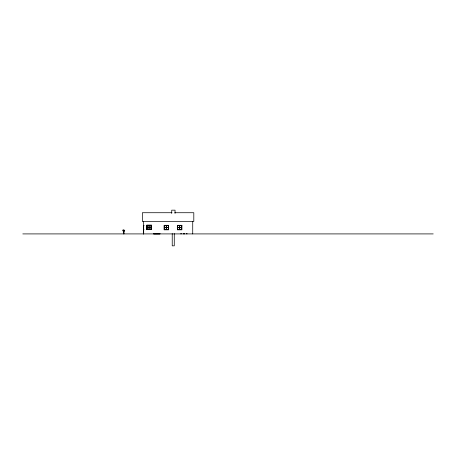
<?xml version="1.0" encoding="UTF-8"?>
<svg xmlns="http://www.w3.org/2000/svg" width="456" height="456" viewBox="0 0 456 456"><rect width="100%" height="100%" fill="white"/><g stroke="black" fill="none" stroke-linecap="round" stroke-linejoin="round"><path stroke-width="0.68" d="M153.786 233.854L159.862 233.911M171.952 212.724L142.352 212.724L142.352 221.479L193.806 221.479L193.806 212.724L174.773 212.724M143.389 225.526L143.982 225.526M147.009 225.526L151.096 225.526M168.31 225.612L164.394 225.612L164.394 229.528L168.31 229.528M143.389 225.674L143.355 226.022M143.355 227.002L143.355 227.344M147.094 227.316L151.01 227.316M147.094 227.396L151.01 227.396M164.394 227.527L168.31 227.527M177.68 227.527L181.596 227.527M164.394 227.612L168.31 227.612M177.68 227.612L181.596 227.612M143.355 228.319L143.355 228.661M147.009 229.402L151.096 229.402M143.355 229.482L143.355 230.006M143.355 229.596L143.982 229.613M122.995 230.85L124.693 230.85M143.355 232.201L143.355 232.537M143.389 233.392L143.389 233.734M160.187 233.82L153.472 233.911M22.8 233.911L433.2 233.911M143.942 225.526L143.389 225.31L143.389 233.911M192.723 221.479L192.723 233.911M184.617 233.62L184.617 233.911M184.446 233.62L184.446 233.911M183.54 233.62L183.54 233.911M183.397 233.62L183.397 233.911M179.681 225.526L179.681 229.613M179.596 225.526L179.596 229.613M175.041 213.425L175.041 210.165L171.718 210.165L171.718 213.425M174.272 233.575L174.272 245.835L172.231 245.835L172.231 233.575M166.394 225.526L166.394 229.613M166.309 225.526L166.309 229.613M151.096 229.613L151.096 225.31L147.009 225.31L147.009 229.613M149.095 225.31L149.095 229.402M149.009 225.31L149.009 229.402M143.686 225.526L143.686 229.613M143.686 229.721L143.686 233.911M143.6 225.526L143.6 229.613M143.429 221.479L143.429 233.911M124.693 230.012L124.642 230.913L123.046 230.913L122.995 230.012M123.969 230.913L123.969 233.911M123.718 230.913L123.718 233.911M187.006 233.911A9.143 9.143 0 0 1 186.943 233.626M186.789 233.911A11.656 11.656 0 0 1 186.749 233.62M180.975 233.626A9.143 9.143 0 0 1 180.912 233.911M181.169 233.62A11.656 11.656 0 0 1 181.123 233.911M123.422 230.035L123.126 230.707L123.171 229.824L123.422 230.035M151.306 225.099L146.792 225.099L146.792 229.613L151.306 229.613L151.306 225.099M168.612 225.31L164.097 225.31L164.097 229.824L168.612 229.824L168.612 225.31M181.893 225.31L177.378 225.31L177.378 229.824L181.893 229.824L181.893 225.31M151.01 225.395L147.094 225.395L147.094 229.317L151.01 229.317L151.01 225.395M168.395 225.526L164.308 225.526L164.308 229.613L168.395 229.613L168.395 225.526M181.682 225.526L177.595 225.526L177.595 229.613L181.682 229.613L181.682 225.526M181.596 225.612L177.68 225.612L177.68 229.528L181.596 229.528L181.596 225.612"/></g></svg>
